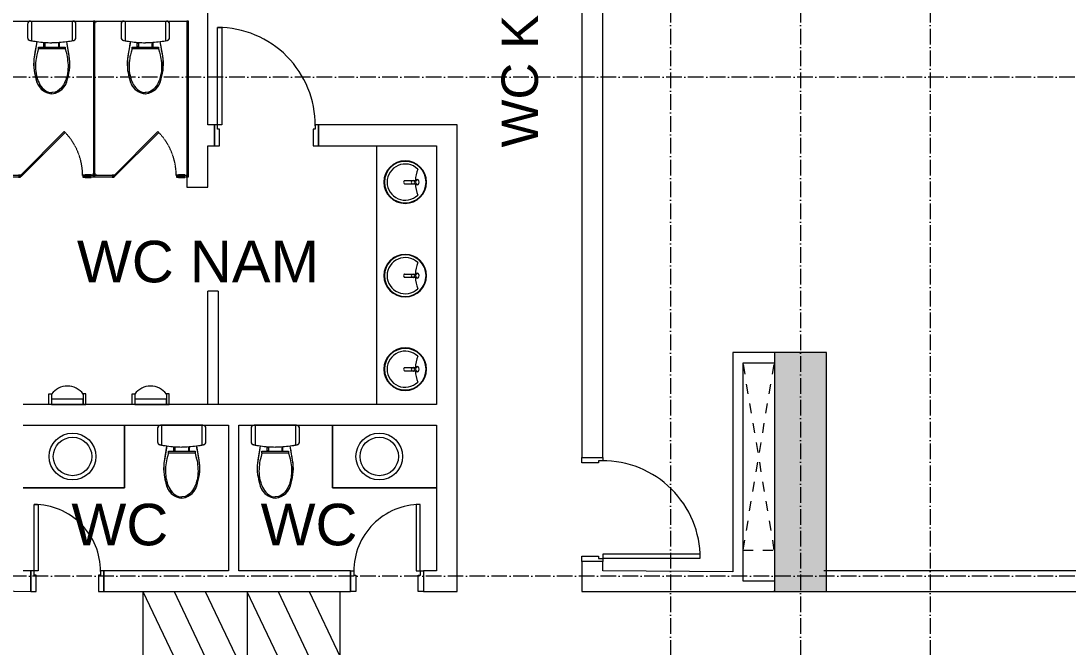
# Model space of a CAD drawing. Header units: millimetres. Extents: x -55734 to 162275, y 47779 to 197208.
# Drawn here: x 1704 to 11775, y 103861 to 109886 of the extents above; entities that cross this region are included whole.
import ezdxf

# ---------------------------------------------------------------- set-up
doc = ezdxf.new("R2010")
doc.units = ezdxf.units.MM
doc.linetypes.add('Dash', pattern=[6.35, 3.175, -3.175])
doc.linetypes.add('Grid Line', pattern=[4.2, 3, -0.6, 0, -0.6])
for name, color, linetype, lineweight in [('A-DETL-GENF', 31, 'Continuous', 5), ('A-DETL-GENF-HDLN', 161, 'Dash', 5), ('A-DETL-THIN', 151, 'Continuous', 5), ('A-GENM', 13, 'Continuous', 5), ('A-GENM-HDLN', 13, 'Dash', 5), ('CHU', 181, 'Continuous', 5), ('CUA', 31, 'Continuous', 9), ('NET-CAT', 3, 'Continuous', 15), ('NET-THAY', 2, 'Continuous', 9), ('THIET-BI', 44, 'Continuous', 5), ('TRUC', 225, 'Continuous', 5), ('X-COT HAM$0$LC.HA', 8, 'Continuous', 9)]:
    doc.layers.add(name, color=color, linetype=linetype, lineweight=lineweight)
doc.styles.add('Arial_3', font='Font - TrueType - Arial.ttf', dxfattribs={"height": 500})

# ---------------------------------------------------------------- blocks, each defined once
blk = doc.blocks.new('CUA 1 CANH MO - 1 - Type 1-1271690-MẶT BẰNG TẦNG 1')
at = {"layer": 'CUA', "lineweight": 5}
for p, q in [((-249, -102), (-249, 98)), ((-249, 98), (-199, 98)), ((-199, 98), (-199, -61)), ((401, 98), (451, 98)), ((401, -61), (401, 98)), ((451, 98), (451, -102)), ((-219, -61), (-219, -102)), ((-199, -61), (-219, -61)), ((421, -61), (401, -61)), ((421, -102), (421, -61)), ((-219, -102), (-249, -102)), ((451, -102), (421, -102))]:
    blk.add_line(p, q, dxfattribs=at)
at = {"layer": 'CUA'}
for p, q in [((-178, -102), (-218, -102)), ((-218, -102), (-218, -740)), ((-178, -740), (-178, -102)), ((-218, -740), (-178, -740))]:
    blk.add_line(p, q, dxfattribs=at)
at = {"layer": 'CUA', "lineweight": 5}
blk.add_arc((-218, -102), 638, 270, 0.5, dxfattribs=at)
blk = doc.blocks.new('X-XI - X-XI-V6-MẶT BẰNG TẦNG 1')
at = {"layer": 'THIET-BI'}
for p, q in [((204, 0), (-204, 0)), ((204, 0), (-204, 0)), ((204, 0), (0, 0)), ((195, 0), (195, -186)), ((215, -2), (204, 0)), ((-231, -17), (-233, -33)), ((-233, -29), (-233, -158)), ((-233, -29), (-233, -158)), ((-233, -33), (-233, -45)), ((-233, -45), (-233, -158)), ((-228, -12), (-231, -17)), ((-222, -6), (-228, -12)), ((-212, -1), (-222, -6)), ((-204, 0), (-212, -1)), ((0, 0), (-204, 0)), ((-195, 0), (-195, -186)), ((219, -4), (215, -2)), ((225, -8), (219, -4)), ((228, -12), (225, -8)), ((232, -19), (228, -12)), ((233, -29), (232, -19)), ((233, -158), (233, -29)), ((233, -158), (233, -29)), ((233, -158), (233, -29)), ((-233, -158), (-233, -162)), ((-233, -162), (-231, -169)), ((-231, -169), (-228, -174)), ((-228, -174), (-224, -179)), ((-224, -179), (-217, -184)), ((-217, -184), (-209, -186)), ((-209, -186), (-202, -188)), ((-202, -188), (-192, -190)), ((-192, -190), (-184, -191)), ((-184, -191), (-168, -194)), ((-168, -194), (-150, -197)), ((-144, -197), (-167, -335)), ((-144, -197), (-167, -335)), ((-150, -197), (-144, -197)), ((-144, -197), (-148, -221)), ((144, -197), (213, -186)), ((167, -335), (144, -197)), ((167, -335), (144, -197)), ((147, -216), (144, -197)), ((213, -186), (221, -182)), ((221, -182), (226, -176)), ((226, -176), (232, -167)), ((232, -167), (233, -158)), ((-158, -281), (-162, -304)), ((-155, -266), (-158, -281)), ((-148, -221), (-155, -266)), ((-128, -250), (128, -250)), ((-128, -268), (-128, -250)), ((-9, -268), (-128, -268)), ((-77, -214), (-66, -214)), ((-77, -245), (-77, -214)), ((-66, -245), (-77, -245)), ((-66, -214), (-66, -245)), ((128, -268), (-9, -268)), ((64, -214), (64, -245)), ((74, -214), (64, -214)), ((64, -245), (74, -245)), ((74, -245), (74, -214)), ((128, -250), (128, -268)), ((152, -245), (147, -216)), ((157, -278), (152, -245)), ((162, -305), (157, -278)), ((-171, -365), (-173, -383)), ((-173, -383), (-173, -402)), ((-173, -402), (-173, -436)), ((-169, -349), (-171, -365)), ((-165, -322), (-169, -349)), ((-162, -304), (-165, -322)), ((167, -335), (162, -305)), ((172, -371), (167, -335)), ((173, -396), (172, -371)), ((173, -426), (173, -396)), ((-173, -436), (-173, -446)), ((-173, -446), (-170, -475)), ((-170, -475), (-166, -495)), ((-166, -495), (-161, -521)), ((162, -518), (165, -502)), ((165, -502), (173, -446)), ((173, -446), (173, -426)), ((-161, -521), (-151, -556)), ((-151, -556), (-144, -587)), ((-144, -587), (-132, -613)), ((132, -613), (145, -581)), ((145, -581), (151, -556)), ((151, -556), (155, -544)), ((155, -544), (162, -518)), ((-132, -613), (-122, -629)), ((-122, -629), (-100, -654)), ((-100, -654), (-88, -665)), ((-88, -665), (-70, -677)), ((-70, -677), (-50, -687)), ((-50, -687), (-20, -697)), ((-20, -697), (0, -700)), ((0, -700), (35, -693)), ((35, -693), (61, -682)), ((61, -682), (86, -666)), ((86, -666), (100, -654)), ((100, -654), (114, -639)), ((114, -639), (132, -613))]:
    blk.add_line(p, q, dxfattribs=at)
for centre, radius, start, end in [((204, -29), 29, 360, 90), ((204, -29), 29, 0, 90), ((-204, -29), 29, 90, 180), ((-204, -29), 29, 90, 180), ((-204, -158), 29, 180, 259.8599), ((-204, -158), 29, 180, 259.8599), ((18, 960), 1169, 258.7762, 262.0348), ((18, 960), 1169, 258.7762, 262.0348), ((18, 960), 1169, 262.1447, 269.1633), ((-16, 958), 1166, 270.8375, 277.7683), ((-18, 960), 1169, 277.9652, 281.2238), ((-18, 960), 1169, 277.9652, 281.2238), ((204, -158), 29, 280.1401, 360), ((204, -158), 29, 280.1401, 0), ((287, -414), 461, 170.0941, 197.8856), ((287, -414), 461, 170.0941, 197.8856), ((-287, -414), 461, 342.1144, 9.9059), ((-287, -414), 461, 342.1144, 9.9059), ((18, -530), 172, 188.8267, 263.9098), ((18, -530), 172, 188.8267, 263.9098), ((-18, -530), 172, 276.0902, 351.1733), ((-18, -530), 172, 276.0902, 351.1733)]:
    blk.add_arc(centre, radius, start, end, dxfattribs=at)
for points in [[(-128, -268), (-143, -316), (-152, -365), (-160, -442), (-151, -517), (-130, -585), (-94, -652), (-37, -689), (-3, -689), (0, -689)], [(128, -268), (143, -316), (152, -365), (160, -442), (151, -517), (130, -585), (94, -652), (37, -689), (3, -689), (0, -689)]]:
    blk.add_open_spline(points, degree=3, knots=[12.724379, 12.724379, 12.724379, 12.724379, 75.096459, 151.912755, 228.70098, 282.501534, 351.034079, 439.49288, 447.51098, 447.51098, 447.51098, 447.51098], dxfattribs=at)
blk = doc.blocks.new('ALC1807-ASCENT PLAZA-KET CAU_rvt-1-MẶT BẰNG TẦNG 1')
at = {"layer": 'X-COT HAM$0$LC.HA'}
h = blk.add_hatch(color=256, dxfattribs=at)
h.dxf.hatch_style = 1
h.paths.add_polyline_path([(9451, 35100), (8951, 35100), (8951, 32800), (9451, 32800)])
at = {"ltscale": 1000, "elevation": 0}
blk.add_lwpolyline([(9451, 35100), (8951, 35100), (8951, 32800), (9451, 32800)], close=True, dxfattribs=at)
blk = doc.blocks.new('CUA 1 CANH MO - 1 - Type 1-1271695-MẶT BẰNG TẦNG 1')
at = {"layer": 'CUA'}
for p, q in [((-218, 740), (-178, 740)), ((-218, 102), (-218, 740)), ((-178, 740), (-178, 102)), ((-178, 102), (-218, 102))]:
    blk.add_line(p, q, dxfattribs=at)
at = {"layer": 'CUA', "lineweight": 5}
for p, q in [((-219, 102), (-249, 102)), ((-249, 102), (-249, -98)), ((-219, 61), (-219, 102)), ((451, 102), (421, 102)), ((421, 102), (421, 61)), ((451, -98), (451, 102)), ((-199, 61), (-219, 61)), ((-199, -98), (-199, 61)), ((421, 61), (401, 61)), ((401, 61), (401, -98)), ((-249, -98), (-199, -98)), ((401, -98), (451, -98))]:
    blk.add_line(p, q, dxfattribs=at)
blk.add_arc((-218, 102), 638, 359.5, 90, dxfattribs=at)
blk = doc.blocks.new('CUA 1 CANH MO - 1 - Type 1000-1271688-MẶT BẰNG TẦNG 1')
at = {"layer": 'CUA'}
for p, q in [((-368, 1040), (-328, 1040)), ((-368, 102), (-368, 1040)), ((-328, 1040), (-328, 102)), ((-328, 102), (-368, 102))]:
    blk.add_line(p, q, dxfattribs=at)
at = {"layer": 'CUA', "lineweight": 5}
for p, q in [((-369, 102), (-399, 102)), ((-399, 102), (-399, -98)), ((-369, 61), (-369, 102)), ((601, 102), (571, 102)), ((571, 102), (571, 61)), ((601, -98), (601, 102)), ((-349, 61), (-369, 61)), ((-349, -98), (-349, 61)), ((571, 61), (551, 61)), ((551, 61), (551, -98)), ((-399, -98), (-349, -98)), ((551, -98), (601, -98))]:
    blk.add_line(p, q, dxfattribs=at)
blk.add_arc((-368, 102), 938, 359.5, 90, dxfattribs=at)
blk = doc.blocks.new('HE KHUNG VACH VS - HE KHUNG VACH VS-1272070-MẶT BẰNG TẦNG 1')
at = {"layer": 'A-GENM', "lineweight": 9}
for p, q in [((15, 0), (0, 0)), ((0, 0), (0, -1500)), ((15, -1485), (15, 0)), ((915, 0), (900, 0)), ((900, 0), (900, -1500)), ((915, 0), (900, 0)), ((900, 0), (900, -1500)), ((915, -1485), (915, 0)), ((915, -1500), (915, 0)), ((1815, 0), (1800, 0)), ((1800, 0), (1800, -1500)), ((1815, -1500), (1815, 0)), ((621, -1064), (197, -1488)), ((205, -1496), (630, -1072)), ((630, -1072), (621, -1064)), ((1521, -1064), (1097, -1488)), ((1105, -1496), (1530, -1072)), ((1530, -1072), (1521, -1064)), ((0, -1500), (200, -1500)), ((200, -1485), (15, -1485)), ((200, -1482), (180, -1482)), ((180, -1482), (180, -1485)), ((180, -1485), (197, -1485)), ((197, -1500), (180, -1500)), ((180, -1500), (180, -1503)), ((180, -1503), (200, -1503)), ((197, -1485), (197, -1500)), ((197, -1488), (205, -1496)), ((200, -1503), (200, -1482)), ((200, -1500), (200, -1485)), ((820, -1482), (800, -1482)), ((800, -1482), (800, -1503)), ((900, -1485), (800, -1485)), ((800, -1485), (800, -1500)), ((800, -1500), (900, -1500)), ((800, -1503), (820, -1503)), ((803, -1500), (803, -1485)), ((803, -1485), (820, -1485)), ((820, -1500), (803, -1500)), ((880, -1480), (820, -1480)), ((820, -1480), (820, -1485)), ((820, -1485), (820, -1482)), ((820, -1485), (880, -1485)), ((820, -1503), (820, -1500)), ((880, -1500), (820, -1500)), ((820, -1500), (820, -1505)), ((820, -1505), (880, -1505)), ((880, -1485), (880, -1480)), ((880, -1505), (880, -1500)), ((900, -1500), (900, -1485)), ((900, -1500), (1100, -1500)), ((900, -1500), (915, -1500)), ((1100, -1485), (915, -1485)), ((1100, -1482), (1080, -1482)), ((1080, -1482), (1080, -1485)), ((1080, -1485), (1097, -1485)), ((1097, -1500), (1080, -1500)), ((1080, -1500), (1080, -1503)), ((1080, -1503), (1100, -1503)), ((1097, -1485), (1097, -1500)), ((1097, -1488), (1105, -1496)), ((1100, -1503), (1100, -1482)), ((1100, -1500), (1100, -1485)), ((1720, -1482), (1700, -1482)), ((1700, -1482), (1700, -1503)), ((1800, -1485), (1700, -1485)), ((1700, -1485), (1700, -1500)), ((1700, -1500), (1800, -1500)), ((1700, -1503), (1720, -1503)), ((1703, -1500), (1703, -1485)), ((1703, -1485), (1720, -1485)), ((1720, -1500), (1703, -1500)), ((1780, -1480), (1720, -1480)), ((1720, -1480), (1720, -1485)), ((1720, -1485), (1720, -1482)), ((1720, -1485), (1780, -1485)), ((1720, -1503), (1720, -1500)), ((1780, -1500), (1720, -1500)), ((1720, -1500), (1720, -1505)), ((1720, -1505), (1780, -1505)), ((1780, -1485), (1780, -1480)), ((1780, -1505), (1780, -1500)), ((1800, -1500), (1800, -1485)), ((1800, -1500), (1815, -1500))]:
    blk.add_line(p, q, dxfattribs=at)
at = {"layer": 'A-GENM'}
for p, q in [((35, -3), (35, 0)), ((935, -3), (935, 0)), ((15, -20), (18, -20)), ((18, -20), (18, -3)), ((18, -3), (35, -3)), ((915, -20), (918, -20)), ((918, -20), (918, -3)), ((918, -3), (935, -3)), ((18, -1465), (15, -1465)), ((18, -1482), (18, -1465)), ((35, -1482), (18, -1482)), ((35, -1485), (35, -1482)), ((897, -1482), (880, -1482)), ((900, -1465), (897, -1465)), ((897, -1465), (897, -1482)), ((918, -1465), (915, -1465)), ((918, -1482), (918, -1465)), ((935, -1482), (918, -1482)), ((935, -1485), (935, -1482))]:
    blk.add_line(p, q, dxfattribs=at)
at = {"layer": 'A-GENM-HDLN'}
for centre in [(197, -1488), (1097, -1488)]:
    blk.add_arc(centre, 600, 0.2865, 45, dxfattribs=at)
blk = doc.blocks.new('X-XI - X-XI-1231469-MẶT BẰNG TẦNG 1')
at = {"layer": 'THIET-BI'}
for p, q in [((195, 0), (195, -186)), ((215, -2), (204, 0)), ((-231, -17), (-233, -33)), ((-233, -29), (-233, -158)), ((-233, -29), (-233, -158)), ((-233, -33), (-233, -45)), ((-233, -45), (-233, -158)), ((-228, -12), (-231, -17)), ((-222, -6), (-228, -12)), ((-212, -1), (-222, -6)), ((-204, 0), (-212, -1)), ((-195, 0), (-195, -186)), ((219, -4), (215, -2)), ((225, -8), (219, -4)), ((228, -12), (225, -8)), ((232, -19), (228, -12)), ((233, -29), (232, -19)), ((233, -158), (233, -29)), ((233, -158), (233, -29)), ((233, -158), (233, -29)), ((-233, -158), (-233, -162)), ((-233, -162), (-231, -169)), ((-231, -169), (-228, -174)), ((-228, -174), (-224, -179)), ((-224, -179), (-217, -184)), ((-217, -184), (-209, -186)), ((-209, -186), (-202, -188)), ((-202, -188), (-192, -190)), ((-192, -190), (-184, -191)), ((-184, -191), (-168, -194)), ((-168, -194), (-150, -197)), ((-144, -197), (-167, -335)), ((-144, -197), (-167, -335)), ((-150, -197), (-144, -197)), ((-144, -197), (-148, -221)), ((144, -197), (213, -186)), ((167, -335), (144, -197)), ((167, -335), (144, -197)), ((147, -216), (144, -197)), ((213, -186), (221, -182)), ((221, -182), (226, -176)), ((226, -176), (232, -167)), ((232, -167), (233, -158)), ((-158, -281), (-162, -304)), ((-155, -266), (-158, -281)), ((-148, -221), (-155, -266)), ((-128, -250), (128, -250)), ((-128, -268), (-128, -250)), ((-9, -268), (-128, -268)), ((-77, -214), (-66, -214)), ((-77, -245), (-77, -214)), ((-66, -245), (-77, -245)), ((-66, -214), (-66, -245)), ((128, -268), (-9, -268)), ((64, -214), (64, -245)), ((74, -214), (64, -214)), ((64, -245), (74, -245)), ((74, -245), (74, -214)), ((128, -250), (128, -268)), ((152, -245), (147, -216)), ((157, -278), (152, -245)), ((162, -305), (157, -278)), ((-171, -365), (-173, -383)), ((-173, -383), (-173, -402)), ((-173, -402), (-173, -436)), ((-169, -349), (-171, -365)), ((-165, -322), (-169, -349)), ((-162, -304), (-165, -322)), ((167, -335), (162, -305)), ((172, -371), (167, -335)), ((173, -396), (172, -371)), ((173, -426), (173, -396)), ((-173, -436), (-173, -446)), ((-173, -446), (-170, -475)), ((-170, -475), (-166, -495)), ((-166, -495), (-161, -521)), ((162, -518), (165, -502)), ((165, -502), (173, -446)), ((173, -446), (173, -426)), ((-161, -521), (-151, -556)), ((-151, -556), (-144, -587)), ((-144, -587), (-132, -613)), ((132, -613), (145, -581)), ((145, -581), (151, -556)), ((151, -556), (155, -544)), ((155, -544), (162, -518)), ((-132, -613), (-122, -629)), ((-122, -629), (-100, -654)), ((-100, -654), (-88, -665)), ((-88, -665), (-70, -677)), ((-70, -677), (-50, -687)), ((-50, -687), (-20, -697)), ((-20, -697), (0, -700)), ((0, -700), (35, -693)), ((35, -693), (61, -682)), ((61, -682), (86, -666)), ((86, -666), (100, -654)), ((100, -654), (114, -639)), ((114, -639), (132, -613))]:
    blk.add_line(p, q, dxfattribs=at)
for centre, radius, start, end in [((204, -29), 29, 360, 90), ((204, -29), 29, 0, 90), ((-204, -29), 29, 90, 180), ((-204, -29), 29, 90, 180), ((-204, -158), 29, 180, 259.8599), ((-204, -158), 29, 180, 259.8599), ((18, 960), 1169, 258.7762, 262.0348), ((18, 960), 1169, 258.7762, 262.0348), ((18, 960), 1169, 262.1447, 269.1633), ((-16, 958), 1166, 270.8375, 277.7683), ((-18, 960), 1169, 277.9652, 281.2238), ((-18, 960), 1169, 277.9652, 281.2238), ((204, -158), 29, 280.1401, 360), ((204, -158), 29, 280.1401, 0), ((287, -414), 461, 170.0941, 197.8856), ((287, -414), 461, 170.0941, 197.8856), ((-287, -414), 461, 342.1144, 9.9059), ((-287, -414), 461, 342.1144, 9.9059), ((18, -530), 172, 188.8267, 263.9098), ((18, -530), 172, 188.8267, 263.9098), ((-18, -530), 172, 276.0902, 351.1733), ((-18, -530), 172, 276.0902, 351.1733)]:
    blk.add_arc(centre, radius, start, end, dxfattribs=at)
for points in [[(-128, -268), (-143, -316), (-152, -365), (-160, -442), (-151, -517), (-130, -585), (-94, -652), (-37, -689), (-3, -689), (0, -689)], [(128, -268), (143, -316), (152, -365), (160, -442), (151, -517), (130, -585), (94, -652), (37, -689), (3, -689), (0, -689)]]:
    blk.add_open_spline(points, degree=3, knots=[12.724379, 12.724379, 12.724379, 12.724379, 75.096459, 151.912755, 228.70098, 282.501534, 351.034079, 439.49288, 447.51098, 447.51098, 447.51098, 447.51098], dxfattribs=at)
blk = doc.blocks.new('M_Urinal-2D - M_Urinal-2D-1272141-MẶT BẰNG TẦNG 1')
at = {"layer": 'THIET-BI'}
for p, q in [((-287, 100), (-287, 202)), ((-287, 202), (-261, 202)), ((-261, 202), (-261, 100)), ((69, 202), (43, 202)), ((43, 202), (43, 100)), ((69, 100), (69, 202)), ((43, 151), (-261, 151)), ((-261, 151), (-261, 100)), ((43, 100), (43, 151)), ((-261, 100), (-287, 100)), ((-261, 100), (43, 100)), ((43, 100), (69, 100))]:
    blk.add_line(p, q, dxfattribs=at)
blk.add_arc((-109, 86), 191, 37.1291, 142.8709, dxfattribs=at)
blk = doc.blocks.new('X-LA - X-LA-V13-MẶT BẰNG TẦNG 1')
at = {"layer": 'THIET-BI'}
for p, q in [((-600, 0), (-600, -2490)), ((-332, -335), (-222, -335)), ((-332, -365), (-222, -365)), ((-332, -1235), (-222, -1235)), ((-332, -1265), (-222, -1265)), ((-332, -2135), (-222, -2135)), ((-332, -2165), (-222, -2165))]:
    blk.add_line(p, q, dxfattribs=at)
for centre, radius, start, end in [((-325, -350), 205, 90, 270), ((-325, -350), 200, 360, 180), ((-325, -350), 174, 46.2118, 180), ((-325, -350), 205, 270, 90), ((139, -350), 366, 159.9056, 177.6502), ((-325, -350), 200, 180, 360), ((-325, -350), 174, 180, 313.7882), ((-250, -351), 16.8, 360, 180), ((-250, -351), 16.8, 180, 360), ((139, -350), 366, 182.3498, 200.0944), ((-325, -1250), 205, 90, 270), ((-325, -1250), 200, 360, 180), ((-325, -1250), 174, 46.2118, 180), ((-325, -1250), 205, 270, 90), ((139, -1250), 366, 159.9056, 177.6502), ((-325, -1250), 200, 180, 360), ((-325, -1250), 174, 180, 313.7882), ((-250, -1251), 16.8, 360, 180), ((-250, -1251), 16.8, 180, 0), ((139, -1250), 366, 182.3498, 200.0944), ((-325, -2150), 205, 90, 270), ((-325, -2150), 200, 360, 180), ((-325, -2150), 174, 46.2118, 180), ((-325, -2150), 205, 270, 90), ((139, -2150), 366, 159.9056, 177.6502), ((-325, -2150), 200, 180, 360), ((-325, -2150), 174, 180, 313.7882), ((-250, -2151), 16.8, 360, 180), ((-250, -2151), 16.8, 180, 0), ((139, -2150), 366, 182.3498, 200.0944)]:
    blk.add_arc(centre, radius, start, end, dxfattribs=at)
for centre, major_axis, ratio, start_param, end_param in [((-332, -350), (0, 15), 0.577623, 0, 3.141593), ((-208, -350), (0, 25), 0.701688, 0, 3.141593), ((-208, -350), (0, 25), 0.719766, 3.124999, 6.299779), ((-332, -1250), (0, 15), 0.577623, 0, 3.141593), ((-208, -1250), (0, 25), 0.701688, 0, 3.141593), ((-208, -1250), (0, 25), 0.719766, 3.124999, 6.299779), ((-332, -2150), (0, 15), 0.577623, 0, 3.141593), ((-208, -2150), (0, 25), 0.701688, 0, 3.141593), ((-208, -2150), (0, 25), 0.719766, 3.124999, 6.299779)]:
    blk.add_ellipse(centre, major_axis=major_axis, ratio=ratio, start_param=start_param, end_param=end_param, dxfattribs=at)
blk = doc.blocks.new('CUA 1 CANH MO - 2 - Type 1000-1152409-MẶT BẰNG TẦNG 1')
at = {"layer": 'CUA', "lineweight": 5}
for p, q in [((-399, -102), (-399, 98)), ((-399, 98), (-349, 98)), ((-349, 98), (-349, -61)), ((551, 98), (601, 98)), ((551, -61), (551, 98)), ((601, 98), (601, -102)), ((-369, -61), (-369, -102)), ((-349, -61), (-369, -61)), ((571, -61), (551, -61)), ((571, -102), (571, -61)), ((-369, -102), (-399, -102)), ((601, -102), (571, -102))]:
    blk.add_line(p, q, dxfattribs=at)
at = {"layer": 'CUA'}
for p, q in [((-328, -102), (-368, -102)), ((-368, -102), (-368, -1040)), ((-328, -1040), (-328, -102)), ((-368, -1040), (-328, -1040))]:
    blk.add_line(p, q, dxfattribs=at)
at = {"layer": 'CUA', "lineweight": 5}
blk.add_arc((-368, -102), 938, 270, 0.5, dxfattribs=at)

msp = doc.modelspace()

# ---------------------------------------------------------------- hatches: boundary and pattern name
at = {"layer": 'A-DETL-GENF'}
h = msp.add_hatch(dxfattribs=at)
h.set_pattern_fill('FP_73', color=250, style=0, pattern_type=2)
h.set_pattern_definition([(0, (5775.9, 135144.6), (0, 1500), [1900, 0]), (270, (5776, 136644.6), (1900, 1e-13), [1500, 0]), (0, (5775.9, 136644.6), (0, 1500), [1900, 0]), (270, (7676, 136644.6), (1900, 1e-13), [1500, 0]), (0, (5775.9, 135894.6), (0, 1500), [1900, 0]), (295.408, (5773.25, 135893.32), (1900.0226, -4499.9907), [827.53, -12457.42]), (244.592, (6128.3, 136643.32), (-1900.0226, -4499.9907), [827.53, -12457.42]), (295.408, (6073.25, 135893.32), (1900.0226, -4499.9907), [827.53, -12457.42]), (244.592, (6428.3, 136643.32), (-1900.0226, -4499.9907), [827.53, -12457.42]), (295.408, (6373.25, 135893.32), (1900.0226, -4499.9907), [827.53, -12457.42]), (244.592, (6728.3, 136643.32), (-1900.0226, -4499.9907), [827.53, -12457.42]), (295.408, (6673.25, 135893.32), (1900.0226, -4499.9907), [827.53, -12457.42]), (244.592, (7028.3, 136643.32), (-1900.0226, -4499.9907), [827.53, -12457.42]), (295.408, (6973.25, 135893.32), (1900.0226, -4499.9907), [827.53, -12457.42]), (244.592, (7328.3, 136643.32), (-1900.0226, -4499.9907), [827.53, -12457.42]), (295.408, (7273.25, 135893.32), (1900.0226, -4499.9907), [827.53, -12457.42]), (244.592, (7628.3, 136643.32), (-1900.0226, -4499.9907), [827.53, -12457.42])])
h.paths.add_polyline_path([(2875.4, 102904.5), (4775.4, 102904.5), (4775.4, 104394.6), (2875.4, 104394.6), (2875.4, 104354.8)], flags=0)

# ---------------------------------------------------------------- linework, layer by layer
at = {"layer": 'A-DETL-GENF-HDLN', "ltscale": 30}
for p, q in [((8950.2, 104794.6, 0), (8650.4, 106594.5, 0)), ((8650.4, 104794.6, 0), (8950.2, 106594.5, 0)), ((8650.2, 104794.6, 0), (8950, 104794.6, 0))]:
    msp.add_line(p, q, dxfattribs=at)
at = {"layer": 'A-DETL-THIN'}
for p, q in [((2875.4, 104394.6, 0), (2875.4, 102894.5, 0)), ((4775.4, 102894.5, 0), (4775.4, 104394.6, 0))]:
    msp.add_line(p, q, dxfattribs=at)
at = {"layer": 'NET-CAT'}
for p, q in [((3500.4, 108884.6, 0), (3500.4, 111284.6, 0)), ((7100.4, 111284.6, 0), (7100.4, 105684.6, 0)), ((7300.4, 105684.6, 0), (7300.4, 111284.6, 0)), ((1500.4, 109884.6, 0), (3300.4, 109884.6, 0)), ((3300.4, 109884.6, 0), (3300.4, 108284.6, 0)), ((3565.4, 108884.6, 0), (3500.4, 108884.6, 0)), ((3565.4, 108684.6, 0), (3565.4, 108884.6, 0)), ((5900.4, 108884.6, 0), (4565.4, 108884.6, 0)), ((4565.4, 108884.6, 0), (4565.4, 108684.6, 0)), ((5900.4, 104394.6, 0), (5900.4, 108884.6, 0)), ((3500.4, 108284.6, 0), (3500.4, 108684.6, 0)), ((3500.4, 108684.6, 0), (3565.4, 108684.6, 0)), ((4565.4, 108684.6, 0), (5700.4, 108684.6, 0)), ((5700.4, 108684.6, 0), (5700.4, 106194.6, 0)), ((3300.4, 108284.6, 0), (3500.4, 108284.6, 0)), ((8550.4, 106694.5, 0), (8550.4, 104585.3, 0)), ((8950.4, 106694.5, 0), (8550.4, 106694.5, 0)), ((8650.4, 104494.6, 0), (8650.4, 106594.5, 0)), ((8650.4, 106594.5, 0), (8950.4, 106594.5, 0)), ((5700.4, 106194.6, 0), (1725.4, 106194.6, 0)), ((1725.4, 105994.6, 0), (3700.4, 105994.6, 0)), ((3700.4, 105994.6, 0), (3700.4, 104594.6, 0)), ((3800.4, 105994.6, 0), (5700.4, 105994.6, 0)), ((3800.4, 104594.6, 0), (3800.4, 105994.6, 0)), ((5700.4, 105994.6, 0), (5700.4, 104594.6, 0)), ((7100.4, 105684.6, 0), (7300.4, 105684.6, 0)), ((7100.4, 104684.6, 0), (7100.4, 104394.6, 0)), ((7300.4, 104684.6, 0), (7100.4, 104684.6, 0)), ((7300.4, 104594.6, 0), (7300.4, 104684.6, 0)), ((1800.4, 104594.6, 0), (1725.4, 104594.6, 0)), ((1800.4, 104394.6, 0), (1800.4, 104594.6, 0)), ((3700.4, 104594.6, 0), (2500.4, 104594.6, 0)), ((2500.4, 104594.6, 0), (2500.4, 104394.6, 0)), ((4875.4, 104594.6, 0), (3800.4, 104594.6, 0)), ((4875.4, 104394.6, 0), (4875.4, 104594.6, 0)), ((5700.4, 104594.6, 0), (5575.4, 104594.6, 0)), ((5575.4, 104594.6, 0), (5575.4, 104394.6, 0)), ((8550.4, 104585.3, 0), (7300.4, 104594.6, 0)), ((16250.4, 104594.6, 0), (9425.4, 104594.6, 0)), ((8950.4, 104494.6, 0), (8650.4, 104494.6, 0)), ((1275.4, 104404.5, 0), (1800.4, 104394.6, 0)), ((2500.4, 104394.6, 0), (4875.4, 104394.6, 0)), ((5575.4, 104394.6, 0), (5900.4, 104394.6, 0)), ((7100.4, 104394.6, 0), (8950.4, 104394.6, 0)), ((8550.4, 104394.6, 0), (8950.4, 104394.6, 0)), ((8950.4, 104404.6, 0), (8950.4, 104394.6, 0)), ((8950.4, 104394.6, 0), (8950.4, 104404.6, 0)), ((9425.4, 104394.6, 0), (17125.4, 104394.6, 0))]:
    msp.add_line(p, q, dxfattribs=at)
at = {"layer": 'NET-THAY'}
for p, q in [((3500.4, 106194.6, 0), (3500.4, 107284.6, 0)), ((3600.4, 107284.6, 0), (3500.4, 107284.6, 0)), ((3600.4, 107284.6, 0), (3600.4, 106194.6, 0))]:
    msp.add_line(p, q, dxfattribs=at)
at = {"layer": 'THIET-BI'}
for p, q in [((2700.4, 105394.6, 0), (2700.4, 105994.6, 0)), ((2700.4, 105994.6, 0), (2700.4, 105394.6, 0)), ((4700.4, 105994.6, 0), (4700.4, 105394.6, 0)), ((4700.4, 105394.6, 0), (4700.4, 105994.6, 0)), ((1725.4, 105394.6, 0), (2700.4, 105394.6, 0)), ((2700.4, 105394.6, 0), (1725.4, 105394.6, 0)), ((4700.4, 105394.6, 0), (5700.4, 105394.6, 0)), ((5700.4, 105394.6, 0), (4700.4, 105394.6, 0))]:
    msp.add_line(p, q, dxfattribs=at)
for centre, radius in [((2200.4, 105694.6, 0), 225), ((2200.4, 105694.6, 0), 185), ((5150.4, 105694.6, 0), 225), ((5150.4, 105694.6, 0), 185)]:
    msp.add_circle(centre, radius, dxfattribs=at)
at = {"layer": 'TRUC', "linetype": 'Grid Line', "ltscale": 50}
for p, q in [((7950.4, 118844.6, 0), (7950.4, 62100.6, 0)), ((9200.4, 118844.6, 0), (9200.4, 59433, 0)), ((10450.4, 118844.6, 0), (10450.4, 62100.6, 0)), ((48819, 109344.6, 0), (-19345, 109344.6, 0)), ((48819, 104544.6, 0), (-19345, 104544.6, 0))]:
    msp.add_line(p, q, dxfattribs=at)

# ---------------------------------------------------------------- block references
at = {"layer": 'A-GENM'}
msp.add_blockref('HE KHUNG VACH VS - HE KHUNG VACH VS-1272070-MẶT BẰNG TẦNG 1', (1500.4, 109884.6, 0), dxfattribs=at)
at = {"layer": 'CUA'}
for name, p in [('CUA 1 CANH MO - 1 - Type 1000-1271688-MẶT BẰNG TẦNG 1', (3963.9, 108782.3, 0)), ('CUA 1 CANH MO - 1 - Type 1000-1271688-MẶT BẰNG TẦNG 1', (3963.9, 108782.3, 0)), ('CUA 1 CANH MO - 1 - Type 1-1271695-MẶT BẰNG TẦNG 1', (2048.9, 104492.3, 0)), ('CUA 1 CANH MO - 1 - Type 1-1271695-MẶT BẰNG TẦNG 1', (2048.9, 104492.3, 0))]:
    msp.add_blockref(name, p, dxfattribs=at)
for name, p, rotation in [('CUA 1 CANH MO - 2 - Type 1000-1152409-MẶT BẰNG TẦNG 1', (7198.1, 105083.1, 0), 89.99999999999991), ('CUA 1 CANH MO - 2 - Type 1000-1152409-MẶT BẰNG TẦNG 1', (7198.1, 105083.1, 0), 89.99999999999991), ('CUA 1 CANH MO - 1 - Type 1-1271690-MẶT BẰNG TẦNG 1', (5326.8, 104492.3, 0), 180), ('CUA 1 CANH MO - 1 - Type 1-1271690-MẶT BẰNG TẦNG 1', (5326.8, 104492.3, 0), 180)]:
    msp.add_blockref(name, p, dxfattribs=dict(at, rotation=rotation))
at = {"layer": 'NET-CAT'}
msp.add_blockref('ALC1807-ASCENT PLAZA-KET CAU_rvt-1-MẶT BẰNG TẦNG 1', (-0.1, 71594.6, 0), dxfattribs=at)
at = {"layer": 'THIET-BI'}
for name, p in [('X-XI - X-XI-1231469-MẶT BẰNG TẦNG 1', (2000.4, 109884.6, 0)), ('X-XI - X-XI-1231469-MẶT BẰNG TẦNG 1', (2900.4, 109884.6, 0)), ('X-LA - X-LA-V13-MẶT BẰNG TẦNG 1', (5725, 108684.6, 0)), ('M_Urinal-2D - M_Urinal-2D-1272141-MẶT BẰNG TẦNG 1', (2259.5, 106094.6, 0)), ('M_Urinal-2D - M_Urinal-2D-1272141-MẶT BẰNG TẦNG 1', (3059.5, 106094.6, 0)), ('X-XI - X-XI-V6-MẶT BẰNG TẦNG 1', (3250.4, 105994.6, 0)), ('X-XI - X-XI-V6-MẶT BẰNG TẦNG 1', (4150.4, 105994.6, 0))]:
    msp.add_blockref(name, p, dxfattribs=at)

# ---------------------------------------------------------------- texts
at = {"layer": 'CHU', "color": 7, "insert": (6326.6, 108668, 0), "char_height": 350, "width": 4716.7, "attachment_point": 1, "rotation": 90, "line_spacing_factor": 0.936439, "style": 'Arial_3'}
msp.add_mtext('\\pt2222.5,4445,6667.5,8890,11112.5,13335,15557.5,17780,20002.5,22225,24447.5,26670,28892.5,31115,33337.5,35560,37782.5,40005,42227.5,44450,46672.5,48895,51117.5,53340,55562.5,57785,60007.5,62230,64452.5,66675,68897.5,71120;WC KHUYẾT TẬT', dxfattribs=at)
at = {"layer": 'CHU', "color": 7, "char_height": 400, "attachment_point": 1, "line_spacing_factor": 0.936439, "style": 'Arial_3'}
for s, insert, width in [('\\pt2540,5080,7620,10160,12700,15240,17780,20320,22860,25400,27940,30480,33020,35560,38100,40640,43180,45720,48260,50800,53340,55880,58420,60960,63500,66040,68580,71120,73660,76200,78740,81280;WC NAM', (2243.1, 107770, 0), 2417.94), ('\\pt2540,5080,7620,10160,12700,15240,17780,20320,22860,25400,27940,30480,33020,35560,38100,40640,43180,45720,48260,50800,53340,55880,58420,60960,63500,66040,68580,71120,73660,76200,78740,81280;WC', (2189.9, 105239.6, 0), 1089.8), ('\\pt2540,5080,7620,10160,12700,15240,17780,20320,22860,25400,27940,30480,33020,35560,38100,40640,43180,45720,48260,50800,53340,55880,58420,60960,63500,66040,68580,71120,73660,76200,78740,81280;WC', (4009.9, 105239.6, 0), 1089.8)]:
    msp.add_mtext(s, dxfattribs=dict(at, insert=insert, width=width))

doc.saveas('drawing.dxf')
